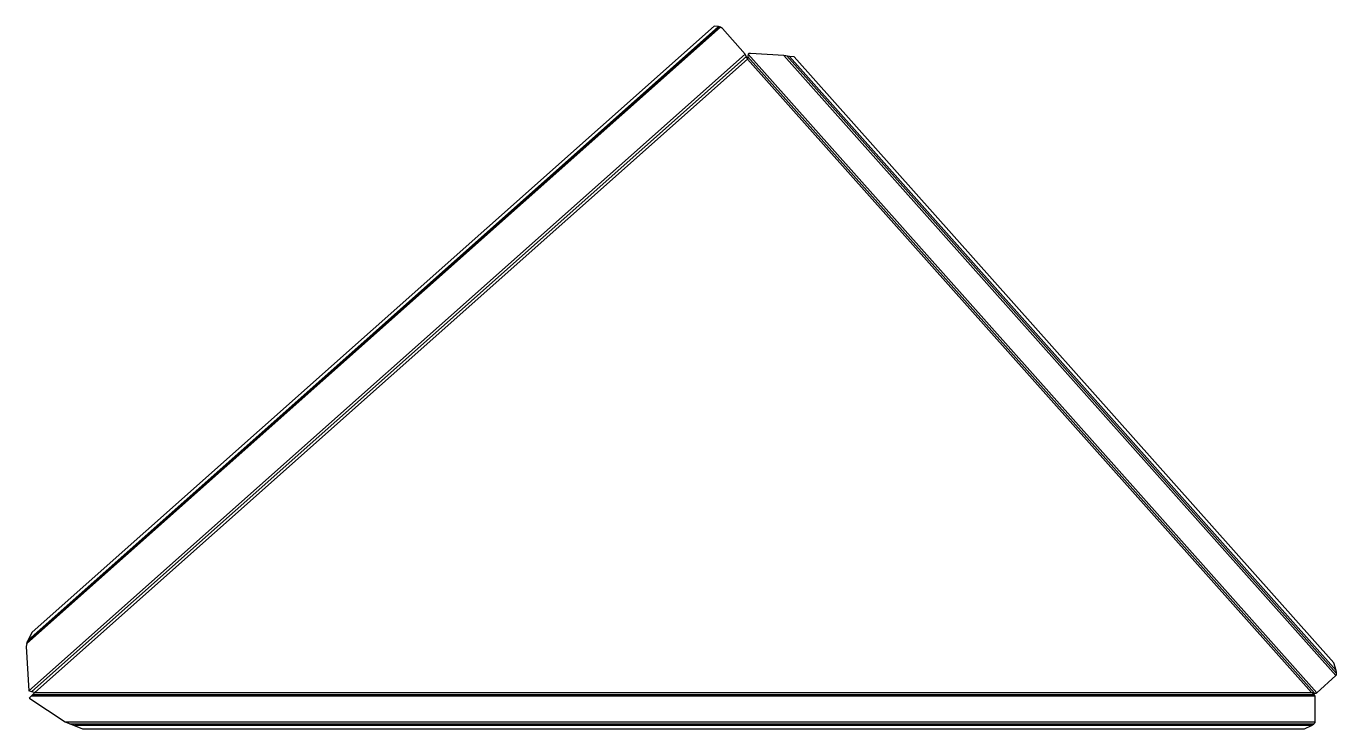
# Model space of a CAD drawing. Header units: millimetres. Extents: x -35 to 778, y 0 to 436.
import ezdxf

# ---------------------------------------------------------------- set-up
doc = ezdxf.new("R2010")
doc.units = ezdxf.units.MM

msp = doc.modelspace()

# ---------------------------------------------------------------- linework, layer by layer
at = {"layer": 'BEND'}
for p, q in [((395.26, 436.08), (-34.29, 53.95)), ((411.94, 417.6), (-31.54, 23.08)), ((764.61, 22.19), (412.91, 417.54)), ((778.26, 34.33), (436.96, 417.98)), ((-30.73, 21.39), (764.26, 21.39)), ((-8.02, 3.13), (764.26, 3.13))]:
    msp.add_line(p, q, dxfattribs=at)
at = {"layer": 'BEND_EXTENT'}
for p, q in [((395.8, 435.8), (-34.54, 52.97)), ((-34.01, 54.95), (394.68, 436.32)), ((-33.47, 23.63), (411.14, 419.17)), ((412.73, 416.04), (-29.61, 22.52)), ((762.72, 22.62), (412.73, 416.04)), ((413.09, 419.03), (765.89, 22.45)), ((777.85, 33.09), (435.13, 418.33)), ((438.79, 417.62), (778.06, 36.26)), ((764.91, 20.26), (-31.86, 20.26)), ((-29.61, 22.52), (762.68, 22.52)), ((-10.92, 4.26), (764.91, 4.26)), ((762.68, 2), (-5.12, 2))]:
    msp.add_line(p, q, dxfattribs=at)
at = {"layer": 'OUTER_PROFILES'}
for p, q in [((391.86, 436.49), (-31.41, 59.94)), ((394.68, 436.32), (391.86, 436.49)), ((411.14, 419.17), (397.06, 435)), ((412.73, 416.04), (411.14, 419.17)), ((413.09, 419.03), (412.73, 416.04)), ((435.13, 418.33), (414.53, 419.54)), ((438.79, 417.62), (435.13, 418.33)), ((441.61, 417.45), (438.79, 417.62)), ((776.59, 40.92), (441.61, 417.45)), ((-31.41, 59.94), (-34.01, 54.95)), ((-34.54, 52.97), (-35, 51.22)), ((-35, 51.22), (-33.47, 23.63)), ((-34.54, 52.97), (-34.36, 53.64)), ((778.06, 36.26), (776.59, 40.92)), ((765.89, 22.45), (777.85, 33.09)), ((-33.13, 19.03), (-32.77, 18.79)), ((-32.77, 18.79), (-10.92, 4.26)), ((-29.61, 22.52), (-31.86, 20.26)), ((-30.89, 22.89), (-29.61, 22.52)), ((762.68, 22.52), (762.72, 22.62)), ((764.91, 4.26), (764.91, 20.26)), ((-10.92, 4.26), (0, 0)), ((0, 0), (758.23, 0)), ((758.23, 0), (762.68, 2))]:
    msp.add_line(p, q, dxfattribs=at)
for centre, radius, start, end in [((391.06, 427), 10, 53.07579, 61.68884), ((414.42, 417.54), 2, 86.65697, 131.65697)]:
    msp.add_arc(centre, radius, start, end, dxfattribs=at)
for points in [[(395.8, 435.8), (395.44, 436), (395.06, 436.17), (394.68, 436.32)], [(-34.36, 53.64), (-34.26, 54.08), (-34.13, 54.52), (-34.01, 54.95)], [(-30.9, 22.89), (-31.75, 23.14), (-32.61, 23.38), (-33.47, 23.63)]]:
    msp.add_open_spline(points, degree=3, dxfattribs=at)
for points, knots in [([(777.85, 33.09), (777.98, 33.21), (778.08, 33.36), (778.14, 33.55), (778.36, 34.17), (778.22, 35.2), (778.06, 36.26)], [-3.141592, -3.141592, -3.141592, -3.141592, -2.776417, -2.776417, -2.776417, -1.570796, -1.570796, -1.570796, -1.570796]), ([(-31.86, 20.26), (-31.98, 20.18), (-32.1, 20.09), (-32.35, 19.91), (-32.48, 19.8), (-32.77, 19.53), (-32.91, 19.37), (-33.07, 19.13), (-33.1, 19.08), (-33.13, 19.03)], [0.4892067, 0.4892067, 0.4892067, 0.4892067, 0.5592483, 0.5592483, 0.639353, 0.639353, 0.7491791, 0.7491791, 0.7772159, 0.7772159, 0.7772159, 0.7772159]), ([(764.91, 20.26), (764.91, 20.84), (764.31, 21.42), (763.48, 22), (763.22, 22.17), (762.95, 22.35), (762.68, 22.52)], [-3.141593, -3.141593, -3.141593, -3.141593, -1.935972, -1.935972, -1.935972, -1.570796, -1.570796, -1.570796, -1.570796]), ([(762.72, 22.62), (763.03, 22.53), (763.34, 22.44), (763.64, 22.37), (764.63, 22.13), (765.46, 22.07), (765.89, 22.45)], [1.570796, 1.570796, 1.570796, 1.570796, 1.935972, 1.935972, 1.935972, 3.141593, 3.141593, 3.141593, 3.141593]), ([(762.68, 2), (763.58, 2.58), (764.44, 3.16), (764.76, 3.74), (764.86, 3.91), (764.91, 4.09), (764.91, 4.26)], [1.570796, 1.570796, 1.570796, 1.570796, 2.776417, 2.776417, 2.776417, 3.141593, 3.141593, 3.141593, 3.141593])]:
    msp.add_open_spline(points, degree=3, knots=knots, dxfattribs=at)

doc.saveas('drawing.dxf')
